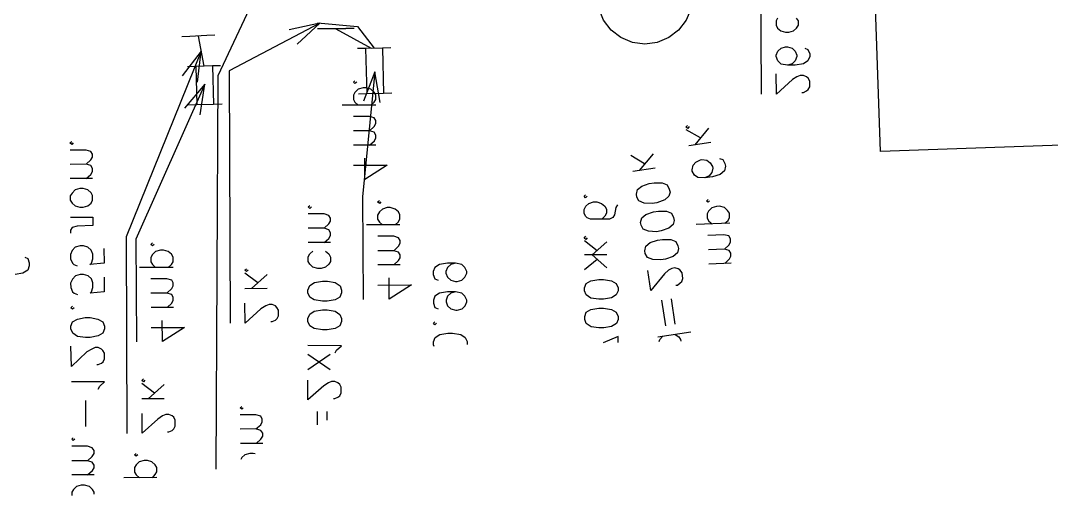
# Model space of a CAD drawing. Header units: metres. Extents: x 131 to 658, y 22 to 173.
# Drawn here: x 154.65 to 187, y 31.81 to 46.71 of the extents above; entities that cross this region are included whole.
import ezdxf

# ---------------------------------------------------------------- set-up
doc = ezdxf.new("R2010")
doc.units = ezdxf.units.M
for name, color, linetype in [('BUILDING', 7, 'Continuous'), ('ELECTR_CABLE', 7, 'Continuous'), ('ELECTR_CABLE_COMM', 7, 'Continuous'), ('SEWER', 7, 'Continuous'), ('WATER_PIPELINE', 7, 'Continuous')]:
    doc.layers.add(name, color=color, linetype=linetype)

msp = doc.modelspace()

# ---------------------------------------------------------------- linework, layer by layer
at = {"layer": 'BUILDING'}
msp.add_lwpolyline([(181.234, 54.062), (234.806, 55.937), (235.207, 44.483), (181.635, 42.608)], close=True, dxfattribs=at)
at = {"layer": 'ELECTR_CABLE'}
for points in [[(163.333, 45.97), (164.043, 46.636), (164.043, 46.636), (161.192, 45.138), (161.192, 45.138), (161.225, 37.215)], [(164.043, 46.636), (163.078, 46.425)], [(163.966, 46.647), (165.22, 46.525), (165.22, 46.525), (165.741, 45.848)], [(160.748, 46.259), (160.492, 46.248), (160.492, 46.248), (159.96, 46.214), (159.96, 46.214), (159.705, 46.203)], [(164.221, 46.458), (163.966, 46.458)], [(164.854, 46.458), (164.232, 46.458)], [(164.543, 46.458), (165.652, 45.848)], [(165.12, 46.47), (164.854, 46.47)], [(160.226, 46.225), (160.404, 45.282)], [(160.204, 44.783), (160.315, 45.759), (160.315, 45.759), (157.962, 39.922), (157.962, 39.922), (157.985, 33.753)], [(160.315, 45.759), (159.716, 44.983)], [(166.263, 45.859), (166.008, 45.848), (166.008, 45.848), (165.475, 45.837), (165.475, 45.837), (165.22, 45.837)], [(165.475, 45.837), (165.519, 44.417)], [(166.008, 45.848), (166.041, 44.428)], [(160.925, 45.293), (160.67, 45.293), (160.67, 45.293), (160.148, 45.271), (160.148, 45.271), (159.882, 45.26)], [(160.67, 45.293), (160.703, 44.084)], [(160.148, 45.271), (160.182, 44.073)], [(165.93, 44.139), (165.763, 45.105), (165.763, 45.105), (165.375, 41.187), (165.375, 41.187), (165.397, 37.958)], [(165.763, 45.105), (165.408, 44.184)], [(160.282, 43.751), (160.426, 44.716), (160.426, 44.716), (158.262, 39.856), (158.262, 39.856), (158.284, 36.627)], [(160.426, 44.716), (159.793, 43.962)], [(165.198, 44.783), (165.142, 44.738), (165.142, 44.738), (165.098, 44.783), (165.098, 44.783), (165.142, 44.827)], [(165.641, 44.062), (165.741, 44.15), (165.741, 44.15), (165.797, 44.239), (165.797, 44.239), (165.797, 44.383), (165.797, 44.383), (165.741, 44.472), (165.741, 44.472), (165.641, 44.561), (165.641, 44.561), (165.497, 44.605), (165.497, 44.605), (165.397, 44.605), (165.397, 44.605), (165.242, 44.561), (165.242, 44.561), (165.142, 44.461), (165.142, 44.461), (165.098, 44.372), (165.098, 44.372), (165.098, 44.239), (165.098, 44.239), (165.142, 44.15), (165.142, 44.15), (165.242, 44.062)], [(166.296, 44.439), (166.041, 44.428), (166.041, 44.428), (165.519, 44.417), (165.519, 44.417), (165.253, 44.406)], [(160.97, 44.095), (160.703, 44.084), (160.703, 44.084), (160.182, 44.073), (160.182, 44.073), (159.915, 44.062)], [(165.797, 44.062), (164.743, 44.062)], [(165.597, 43.251), (165.741, 43.385), (165.741, 43.385), (165.797, 43.485), (165.797, 43.485), (165.797, 43.573), (165.797, 43.573), (165.741, 43.662), (165.741, 43.662), (165.597, 43.706), (165.597, 43.706), (165.098, 43.706)], [(175.628, 43.385), (175.584, 43.329), (175.584, 43.329), (175.529, 43.374), (175.529, 43.374), (175.573, 43.418)], [(165.597, 42.808), (165.752, 42.941), (165.752, 42.941), (165.797, 43.03), (165.797, 43.03), (165.797, 43.118), (165.797, 43.118), (165.741, 43.207), (165.741, 43.207), (165.597, 43.251), (165.597, 43.251), (165.098, 43.251)], [(175.984, 43.03), (175.54, 43.285)], [(176.239, 43.34), (175.806, 42.819)], [(165.797, 42.808), (165.098, 42.808)], [(176.305, 42.885), (175.617, 42.785)], [(165.098, 42.175), (166.152, 42.175), (166.152, 42.175), (165.453, 41.731), (165.453, 41.731), (165.453, 42.397)], [(176.583, 42.386), (176.683, 42.353), (176.683, 42.353), (176.749, 42.231), (176.749, 42.231), (176.771, 42.142), (176.771, 42.142), (176.738, 41.998), (176.738, 41.998), (176.605, 41.887), (176.605, 41.887), (176.361, 41.809), (176.361, 41.809), (176.117, 41.776), (176.117, 41.776), (175.906, 41.787), (175.906, 41.787), (175.795, 41.864), (175.795, 41.864), (175.728, 41.986), (175.728, 41.986), (175.728, 42.031), (175.728, 42.031), (175.751, 42.175), (175.751, 42.175), (175.839, 42.275), (175.839, 42.275), (175.984, 42.342), (175.984, 42.342), (176.028, 42.353), (176.028, 42.353), (176.183, 42.33), (176.183, 42.33), (176.294, 42.253), (176.294, 42.253), (176.361, 42.131), (176.361, 42.131), (176.372, 42.086), (176.372, 42.086), (176.339, 41.942), (176.339, 41.942), (176.261, 41.842), (176.261, 41.842), (176.117, 41.776)], [(176.272, 41.054), (176.228, 41.01), (176.228, 41.01), (176.172, 41.043), (176.172, 41.043), (176.228, 41.099)], [(165.952, 41.021), (165.908, 40.977), (165.908, 40.977), (165.852, 41.021), (165.852, 41.021), (165.908, 41.065)], [(166.407, 40.3), (166.507, 40.4), (166.507, 40.4), (166.551, 40.488), (166.551, 40.488), (166.551, 40.622), (166.551, 40.622), (166.507, 40.71), (166.507, 40.71), (166.407, 40.799), (166.407, 40.799), (166.252, 40.844), (166.252, 40.844), (166.152, 40.844), (166.152, 40.844), (166.008, 40.799), (166.008, 40.799), (165.908, 40.71), (165.908, 40.71), (165.852, 40.61), (165.852, 40.61), (165.852, 40.477), (165.852, 40.477), (165.908, 40.389), (165.908, 40.389), (166.008, 40.3)], [(176.749, 40.355), (176.849, 40.444), (176.849, 40.444), (176.893, 40.533), (176.893, 40.533), (176.893, 40.666), (176.893, 40.666), (176.838, 40.755), (176.838, 40.755), (176.738, 40.844), (176.738, 40.844), (176.583, 40.888), (176.583, 40.888), (176.483, 40.877), (176.483, 40.877), (176.339, 40.832), (176.339, 40.832), (176.239, 40.733), (176.239, 40.733), (176.194, 40.644), (176.194, 40.644), (176.194, 40.511), (176.194, 40.511), (176.25, 40.422), (176.25, 40.422), (176.35, 40.333)], [(166.551, 40.3), (165.508, 40.3)], [(176.905, 40.355), (175.85, 40.311)], [(166.363, 39.49), (166.507, 39.634), (166.507, 39.634), (166.562, 39.723), (166.562, 39.723), (166.562, 39.811), (166.562, 39.811), (166.507, 39.9), (166.507, 39.9), (166.363, 39.945), (166.363, 39.945), (165.863, 39.945)], [(176.738, 39.545), (176.882, 39.678), (176.882, 39.678), (176.927, 39.767), (176.927, 39.767), (176.927, 39.867), (176.927, 39.867), (176.871, 39.956), (176.871, 39.956), (176.716, 39.989), (176.716, 39.989), (176.217, 39.967)], [(158.839, 39.689), (158.784, 39.645), (158.784, 39.645), (158.739, 39.689), (158.739, 39.689), (158.784, 39.734)], [(159.283, 38.968), (159.383, 39.057), (159.383, 39.057), (159.438, 39.146), (159.438, 39.146), (159.438, 39.29), (159.438, 39.29), (159.383, 39.379), (159.383, 39.379), (159.283, 39.467), (159.283, 39.467), (159.139, 39.512), (159.139, 39.512), (159.039, 39.512), (159.039, 39.512), (158.883, 39.467), (158.883, 39.467), (158.784, 39.368), (158.784, 39.368), (158.739, 39.279), (158.739, 39.279), (158.739, 39.146), (158.739, 39.146), (158.784, 39.057), (158.784, 39.057), (158.883, 38.968)], [(166.363, 39.046), (166.507, 39.179), (166.507, 39.179), (166.562, 39.268), (166.562, 39.268), (166.562, 39.357), (166.562, 39.357), (166.507, 39.445), (166.507, 39.445), (166.363, 39.49), (166.363, 39.49), (165.863, 39.49)], [(176.749, 39.09), (176.893, 39.234), (176.893, 39.234), (176.938, 39.323), (176.938, 39.323), (176.938, 39.412), (176.938, 39.412), (176.882, 39.501), (176.882, 39.501), (176.738, 39.545), (176.738, 39.545), (176.239, 39.523)], [(154.778, 39.29), (154.878, 39.246), (154.878, 39.246), (154.922, 39.112), (154.922, 39.112), (154.922, 39.013), (154.922, 39.013), (154.878, 38.879), (154.878, 38.879), (154.722, 38.791), (154.722, 38.791), (154.478, 38.746)], [(159.438, 38.968), (158.384, 38.968)], [(161.791, 38.879), (161.735, 38.835), (161.735, 38.835), (161.691, 38.879), (161.691, 38.879), (161.735, 38.924)], [(166.562, 39.046), (165.863, 39.046)], [(168.294, 39.101), (168.149, 39.057), (168.149, 39.057), (168.049, 38.968), (168.049, 38.968), (167.994, 38.835), (167.994, 38.835), (167.994, 38.791), (167.994, 38.791), (168.049, 38.657), (168.049, 38.657), (168.149, 38.569), (168.149, 38.569), (168.294, 38.524), (168.294, 38.524), (168.349, 38.524), (168.349, 38.524), (168.493, 38.569), (168.493, 38.569), (168.593, 38.657), (168.593, 38.657), (168.649, 38.791), (168.649, 38.791), (168.649, 38.835), (168.649, 38.835), (168.593, 38.968), (168.593, 38.968), (168.493, 39.057), (168.493, 39.057), (168.294, 39.101), (168.294, 39.101), (168.049, 39.101), (168.049, 39.101), (167.794, 39.057), (167.794, 39.057), (167.65, 38.968), (167.65, 38.968), (167.594, 38.835), (167.594, 38.835), (167.594, 38.746), (167.594, 38.746), (167.65, 38.613), (167.65, 38.613), (167.75, 38.569)], [(176.949, 39.101), (176.25, 39.068)], [(159.239, 38.158), (159.394, 38.302), (159.394, 38.302), (159.438, 38.391), (159.438, 38.391), (159.438, 38.48), (159.438, 38.48), (159.394, 38.569), (159.394, 38.569), (159.239, 38.613), (159.239, 38.613), (158.739, 38.613)], [(162.09, 38.48), (161.691, 38.791)], [(162.39, 38.746), (161.891, 38.302)], [(165.863, 38.413), (166.918, 38.424), (166.918, 38.424), (166.218, 37.969), (166.218, 37.969), (166.218, 38.635)], [(162.39, 38.302), (161.691, 38.291)], [(168.294, 38.202), (168.149, 38.158), (168.149, 38.158), (168.049, 38.069), (168.049, 38.069), (168.005, 37.936), (168.005, 37.936), (168.005, 37.892), (168.005, 37.892), (168.049, 37.759), (168.049, 37.759), (168.149, 37.67), (168.149, 37.67), (168.305, 37.625), (168.305, 37.625), (168.349, 37.625), (168.349, 37.625), (168.504, 37.67), (168.504, 37.67), (168.604, 37.759), (168.604, 37.759), (168.649, 37.892), (168.649, 37.892), (168.649, 37.936), (168.649, 37.936), (168.593, 38.069), (168.593, 38.069), (168.493, 38.158), (168.493, 38.158), (168.294, 38.202), (168.294, 38.202), (168.049, 38.202), (168.049, 38.202), (167.794, 38.158), (167.794, 38.158), (167.65, 38.069), (167.65, 38.069), (167.606, 37.936), (167.606, 37.936), (167.606, 37.847), (167.606, 37.847), (167.65, 37.714), (167.65, 37.714), (167.75, 37.67)], [(159.25, 37.714), (159.394, 37.847), (159.394, 37.847), (159.438, 37.936), (159.438, 37.936), (159.438, 38.025), (159.438, 38.025), (159.394, 38.114), (159.394, 38.114), (159.239, 38.158), (159.239, 38.158), (158.739, 38.158)], [(162.501, 37.27), (162.545, 37.27), (162.545, 37.27), (162.645, 37.315), (162.645, 37.315), (162.701, 37.359), (162.701, 37.359), (162.745, 37.448), (162.745, 37.448), (162.745, 37.625), (162.745, 37.625), (162.69, 37.714), (162.69, 37.714), (162.645, 37.759), (162.645, 37.759), (162.545, 37.803), (162.545, 37.803), (162.446, 37.803), (162.446, 37.803), (162.346, 37.759), (162.346, 37.759), (162.19, 37.67), (162.19, 37.67), (161.702, 37.215), (161.702, 37.215), (161.691, 37.847)], [(159.449, 37.714), (158.75, 37.714)], [(158.75, 37.082), (159.793, 37.082), (159.793, 37.082), (159.105, 36.638), (159.105, 36.638), (159.094, 37.304)], [(167.705, 37.215), (167.65, 37.17), (167.65, 37.17), (167.606, 37.215), (167.606, 37.215), (167.65, 37.259)], [(167.628, 36.485), (167.606, 36.538), (167.606, 36.627), (167.661, 36.771), (167.805, 36.86), (168.06, 36.904), (168.205, 36.904), (168.46, 36.86), (168.604, 36.771), (168.66, 36.638), (168.66, 36.549)], [(158.551, 35.428), (158.506, 35.373), (158.506, 35.373), (158.451, 35.417), (158.451, 35.417), (158.506, 35.473)], [(158.85, 35.018), (158.451, 35.328)], [(159.15, 35.295), (158.65, 34.84)], [(159.15, 34.84), (158.451, 34.84)], [(159.261, 33.808), (159.305, 33.808), (159.305, 33.808), (159.405, 33.853), (159.405, 33.853), (159.46, 33.897), (159.46, 33.897), (159.505, 33.986), (159.505, 33.986), (159.505, 34.174), (159.505, 34.174), (159.46, 34.263), (159.46, 34.263), (159.405, 34.307), (159.405, 34.307), (159.305, 34.352), (159.305, 34.352), (159.205, 34.352), (159.205, 34.352), (159.105, 34.307), (159.105, 34.307), (158.961, 34.208), (158.961, 34.208), (158.462, 33.764), (158.462, 33.764), (158.462, 34.385)], [(158.329, 33.087), (158.273, 33.042), (158.273, 33.042), (158.229, 33.087), (158.229, 33.087), (158.273, 33.131)], [(158.784, 32.366), (158.872, 32.465), (158.872, 32.465), (158.928, 32.554), (158.928, 32.554), (158.928, 32.687), (158.928, 32.687), (158.872, 32.776), (158.872, 32.776), (158.772, 32.865), (158.772, 32.865), (158.628, 32.909), (158.628, 32.909), (158.528, 32.909), (158.528, 32.909), (158.373, 32.865), (158.373, 32.865), (158.273, 32.776), (158.273, 32.776), (158.229, 32.687), (158.229, 32.687), (158.229, 32.543), (158.229, 32.543), (158.273, 32.454), (158.273, 32.454), (158.384, 32.366)], [(158.928, 32.377), (157.885, 32.366)]]:
    msp.add_lwpolyline(points, dxfattribs=at)
at = {"layer": 'ELECTR_CABLE_COMM'}
for points in [[(168.404, 60.474), (168.571, 61.439), (160.836, 44.983), (160.781, 32.639)], [(179.512, 59.131), (179.634, 60.096), (179.634, 60.096), (177.826, 55.669), (177.826, 55.669), (177.892, 44.406)], [(178.403, 46.791), (178.358, 46.703), (178.358, 46.703), (178.358, 46.569), (178.358, 46.569), (178.403, 46.481), (178.403, 46.481), (178.503, 46.392), (178.503, 46.392), (178.658, 46.347), (178.658, 46.347), (178.758, 46.347), (178.758, 46.347), (178.902, 46.392), (178.902, 46.392), (179.002, 46.481), (179.002, 46.481), (179.057, 46.569)], [(179.057, 46.569), (179.057, 46.703), (179.057, 46.703), (179.002, 46.791)], [(179.257, 45.848), (179.357, 45.804), (179.357, 45.804), (179.412, 45.671), (179.412, 45.671), (179.412, 45.582), (179.412, 45.582), (179.357, 45.449), (179.357, 45.449), (179.213, 45.36), (179.213, 45.36), (178.957, 45.315), (178.957, 45.315), (178.713, 45.315), (178.713, 45.315), (178.514, 45.349), (178.514, 45.349), (178.414, 45.449), (178.414, 45.449), (178.358, 45.582), (178.358, 45.582), (178.358, 45.626), (178.358, 45.626), (178.414, 45.759), (178.414, 45.759), (178.514, 45.848), (178.514, 45.848), (178.658, 45.893), (178.658, 45.893), (178.713, 45.893), (178.713, 45.893), (178.858, 45.848), (178.858, 45.848), (178.957, 45.759), (178.957, 45.759), (179.013, 45.626), (179.013, 45.626), (179.013, 45.582), (179.013, 45.582), (178.957, 45.449), (178.957, 45.449), (178.858, 45.36), (178.858, 45.36), (178.713, 45.315)], [(179.168, 44.461), (179.213, 44.461), (179.213, 44.461), (179.313, 44.505), (179.313, 44.505), (179.368, 44.55), (179.368, 44.55), (179.412, 44.639), (179.412, 44.639), (179.412, 44.816), (179.412, 44.816), (179.368, 44.905), (179.368, 44.905), (179.313, 44.949), (179.313, 44.949), (179.213, 44.994), (179.213, 44.994), (179.113, 44.994), (179.113, 44.994), (179.013, 44.949), (179.013, 44.949), (178.869, 44.861), (178.869, 44.861), (178.369, 44.406), (178.369, 44.406), (178.358, 45.038)]]:
    msp.add_lwpolyline(points, dxfattribs=at)
at = {"layer": 'GROUND'}
msp.add_lwpolyline([(175.739, 47.479), (175.688, 47.091), (175.538, 46.729), (175.3, 46.418), (174.989, 46.18), (174.628, 46.03), (174.239, 45.979), (173.851, 46.03), (173.489, 46.18), (173.179, 46.418), (172.94, 46.729), (172.791, 47.091), (172.739, 47.479), (172.791, 47.867), (172.94, 48.229), (173.179, 48.54), (173.489, 48.778), (173.851, 48.928), (174.239, 48.979), (174.628, 48.928), (174.989, 48.778), (175.3, 48.54), (175.538, 48.229), (175.688, 47.867)], close=True, dxfattribs=at)
at = {"layer": 'SEWER'}
for points in [[(156.298, 42.874), (156.254, 42.83), (156.254, 42.83), (156.198, 42.874), (156.198, 42.874), (156.254, 42.919)], [(156.708, 42.208), (156.853, 42.342), (156.853, 42.342), (156.908, 42.43), (156.908, 42.43), (156.908, 42.519), (156.908, 42.519), (156.853, 42.608), (156.853, 42.608), (156.708, 42.652), (156.708, 42.652), (156.209, 42.652)], [(174.23, 42.219), (173.797, 42.475)], [(174.497, 42.53), (174.064, 42.009)], [(156.708, 41.753), (156.853, 41.887), (156.853, 41.887), (156.908, 41.975), (156.908, 41.975), (156.908, 42.075), (156.908, 42.075), (156.853, 42.164), (156.853, 42.164), (156.708, 42.208), (156.708, 42.208), (156.209, 42.197)], [(174.563, 42.086), (173.864, 41.975)], [(156.908, 41.753), (156.209, 41.753)], [(156.908, 41.077), (156.908, 41.221), (156.908, 41.221), (156.864, 41.31), (156.864, 41.31), (156.764, 41.398), (156.764, 41.398), (156.609, 41.443), (156.609, 41.443), (156.509, 41.443), (156.509, 41.443), (156.364, 41.398), (156.364, 41.398), (156.265, 41.298), (156.265, 41.298), (156.209, 41.21), (156.209, 41.21), (156.209, 41.077), (156.209, 41.077), (156.265, 40.988), (156.265, 40.988), (156.364, 40.899), (156.364, 40.899), (156.509, 40.855), (156.509, 40.855), (156.609, 40.855), (156.609, 40.855), (156.764, 40.899), (156.764, 40.899), (156.864, 40.988), (156.864, 40.988), (156.908, 41.077)], [(175.029, 41.332), (174.996, 41.199), (174.996, 41.199), (174.863, 41.088), (174.863, 41.088), (174.619, 40.999), (174.619, 40.999), (174.474, 40.977), (174.474, 40.977), (174.219, 40.988), (174.219, 40.988), (174.053, 41.054), (174.053, 41.054), (173.986, 41.176), (173.986, 41.176), (173.975, 41.265), (173.975, 41.265), (174.008, 41.409), (174.008, 41.409), (174.141, 41.52), (174.141, 41.52), (174.375, 41.598), (174.375, 41.598), (174.53, 41.62), (174.53, 41.62), (174.785, 41.62), (174.785, 41.62), (174.94, 41.554), (174.94, 41.554), (175.007, 41.421), (175.007, 41.421), (175.029, 41.332)], [(172.433, 41.199), (172.377, 41.154), (172.377, 41.154), (172.333, 41.199), (172.333, 41.199), (172.377, 41.243)], [(173.376, 40.932), (173.331, 40.844), (173.331, 40.844), (173.287, 40.622), (173.287, 40.622), (173.232, 40.533), (173.232, 40.533), (173.132, 40.477), (173.132, 40.477), (172.532, 40.477), (172.532, 40.477), (172.433, 40.522), (172.433, 40.522), (172.388, 40.566), (172.388, 40.566), (172.333, 40.655), (172.333, 40.655), (172.333, 40.788), (172.333, 40.788), (172.388, 40.888), (172.388, 40.888), (172.477, 40.977), (172.477, 40.977), (172.632, 41.021), (172.632, 41.021), (172.732, 41.021), (172.732, 41.021), (172.876, 40.977), (172.876, 40.977), (172.932, 40.932), (172.932, 40.932), (172.987, 40.888), (172.987, 40.888), (173.032, 40.799), (173.032, 40.799), (173.032, 40.666), (173.032, 40.666), (172.987, 40.577), (172.987, 40.577), (172.888, 40.477)], [(156.22, 40.544), (156.919, 40.544), (156.919, 40.544), (156.919, 40.278), (156.919, 40.278), (156.42, 40.266), (156.42, 40.266), (156.265, 40.222), (156.265, 40.222), (156.22, 40.133), (156.22, 40.133), (156.22, 40.045)], [(175.162, 40.444), (175.129, 40.311), (175.129, 40.311), (174.996, 40.2), (174.996, 40.2), (174.752, 40.111), (174.752, 40.111), (174.608, 40.089), (174.608, 40.089), (174.352, 40.1), (174.352, 40.1), (174.186, 40.167), (174.186, 40.167), (174.119, 40.289), (174.119, 40.289), (174.108, 40.377), (174.108, 40.377), (174.141, 40.522), (174.141, 40.522), (174.275, 40.633), (174.275, 40.633), (174.508, 40.71), (174.508, 40.71), (174.663, 40.733), (174.663, 40.733), (174.918, 40.733), (174.918, 40.733), (175.074, 40.666), (175.074, 40.666), (175.14, 40.533), (175.14, 40.533), (175.162, 40.444)], [(172.433, 39.9), (172.388, 39.845), (172.388, 39.845), (172.333, 39.889), (172.333, 39.889), (172.388, 39.945)], [(172.743, 39.49), (172.344, 39.8)], [(175.296, 39.556), (175.262, 39.423), (175.262, 39.423), (175.129, 39.312), (175.129, 39.312), (174.885, 39.223), (174.885, 39.223), (174.741, 39.201), (174.741, 39.201), (174.486, 39.212), (174.486, 39.212), (174.319, 39.279), (174.319, 39.279), (174.252, 39.401), (174.252, 39.401), (174.241, 39.49), (174.241, 39.49), (174.275, 39.634), (174.275, 39.634), (174.408, 39.745), (174.408, 39.745), (174.641, 39.823), (174.641, 39.823), (174.796, 39.845), (174.796, 39.845), (175.051, 39.845), (175.051, 39.845), (175.207, 39.778), (175.207, 39.778), (175.273, 39.645), (175.273, 39.645), (175.296, 39.556)], [(157.263, 39.556), (157.274, 39.101), (157.274, 39.101), (156.819, 39.057), (156.819, 39.057), (156.875, 39.101), (156.875, 39.101), (156.919, 39.234), (156.919, 39.234), (156.919, 39.379), (156.919, 39.379), (156.864, 39.512), (156.864, 39.512), (156.764, 39.601), (156.764, 39.601), (156.62, 39.645), (156.62, 39.645), (156.52, 39.645), (156.52, 39.645), (156.364, 39.601), (156.364, 39.601), (156.265, 39.501), (156.265, 39.501), (156.22, 39.368), (156.22, 39.368), (156.22, 39.234), (156.22, 39.234), (156.276, 39.101), (156.276, 39.101), (156.32, 39.057), (156.32, 39.057), (156.42, 39.013)], [(173.043, 39.767), (172.588, 39.357), (172.588, 39.357), (173.043, 38.957)], [(173.043, 39.357), (172.344, 39.357)], [(172.344, 38.902), (172.743, 39.223)], [(175.207, 38.413), (175.262, 38.413), (175.262, 38.413), (175.351, 38.48), (175.351, 38.48), (175.395, 38.524), (175.395, 38.524), (175.429, 38.624), (175.429, 38.624), (175.407, 38.802), (175.407, 38.802), (175.34, 38.89), (175.34, 38.89), (175.284, 38.924), (175.284, 38.924), (175.185, 38.957), (175.185, 38.957), (175.085, 38.935), (175.085, 38.935), (174.985, 38.879), (174.985, 38.879), (174.852, 38.768), (174.852, 38.768), (174.43, 38.247), (174.43, 38.247), (174.33, 38.868)], [(157.274, 38.657), (157.274, 38.202), (157.274, 38.202), (156.831, 38.158), (156.831, 38.158), (156.875, 38.202), (156.875, 38.202), (156.919, 38.336), (156.919, 38.336), (156.919, 38.48), (156.919, 38.48), (156.875, 38.613), (156.875, 38.613), (156.775, 38.702), (156.775, 38.702), (156.62, 38.746), (156.62, 38.746), (156.52, 38.746), (156.52, 38.746), (156.376, 38.702), (156.376, 38.702), (156.276, 38.602), (156.276, 38.602), (156.22, 38.469), (156.22, 38.469), (156.231, 38.336), (156.231, 38.336), (156.276, 38.202), (156.276, 38.202), (156.331, 38.158), (156.331, 38.158), (156.431, 38.114)], [(173.398, 38.236), (173.343, 38.103), (173.343, 38.103), (173.198, 38.014), (173.198, 38.014), (172.943, 37.969), (172.943, 37.969), (172.799, 37.969), (172.799, 37.969), (172.544, 38.003), (172.544, 38.003), (172.399, 38.103), (172.399, 38.103), (172.344, 38.236), (172.344, 38.236), (172.344, 38.325), (172.344, 38.325), (172.399, 38.458), (172.399, 38.458), (172.544, 38.546), (172.544, 38.546), (172.799, 38.591), (172.799, 38.591), (172.943, 38.591), (172.943, 38.591), (173.198, 38.546), (173.198, 38.546), (173.343, 38.458), (173.343, 38.458), (173.398, 38.325), (173.398, 38.325), (173.398, 38.236)], [(174.896, 37.137), (174.774, 37.936)], [(175.196, 37.182), (175.074, 37.981)], [(156.331, 37.703), (156.276, 37.659), (156.276, 37.659), (156.231, 37.703), (156.231, 37.703), (156.276, 37.747)], [(173.398, 37.337), (173.354, 37.204), (173.354, 37.204), (173.198, 37.115), (173.198, 37.115), (172.954, 37.071), (172.954, 37.071), (172.799, 37.071), (172.799, 37.071), (172.555, 37.104), (172.555, 37.104), (172.399, 37.204), (172.399, 37.204), (172.355, 37.337), (172.355, 37.337), (172.355, 37.426), (172.355, 37.426), (172.399, 37.559), (172.399, 37.559), (172.544, 37.648), (172.544, 37.648), (172.799, 37.692), (172.799, 37.692), (172.943, 37.692), (172.943, 37.692), (173.198, 37.648), (173.198, 37.648), (173.343, 37.559), (173.343, 37.559), (173.398, 37.426), (173.398, 37.426), (173.398, 37.337)], [(157.286, 37.037), (157.23, 36.904), (157.23, 36.904), (157.086, 36.815), (157.086, 36.815), (156.831, 36.771), (156.831, 36.771), (156.686, 36.771), (156.686, 36.771), (156.431, 36.804), (156.431, 36.804), (156.287, 36.904), (156.287, 36.904), (156.231, 37.037), (156.231, 37.037), (156.231, 37.126), (156.231, 37.126), (156.276, 37.259), (156.276, 37.259), (156.431, 37.348), (156.431, 37.348), (156.675, 37.392), (156.675, 37.392), (156.831, 37.392), (156.831, 37.392), (157.075, 37.348), (157.075, 37.348), (157.23, 37.259), (157.23, 37.259), (157.286, 37.126), (157.286, 37.126), (157.286, 37.037)], [(175.684, 36.937), (174.652, 36.782)], [(173.401, 36.612), (173.398, 36.804), (172.935, 36.602)], [(174.685, 36.637), (174.707, 36.704), (174.796, 36.804)], [(175.196, 36.86), (175.307, 36.793), (175.362, 36.704), (175.371, 36.651)], [(157.041, 35.917), (157.086, 35.917), (157.086, 35.917), (157.186, 35.961), (157.186, 35.961), (157.241, 36.005), (157.241, 36.005), (157.286, 36.094), (157.286, 36.094), (157.286, 36.272), (157.286, 36.272), (157.23, 36.36), (157.23, 36.36), (157.186, 36.405), (157.186, 36.405), (157.086, 36.449), (157.086, 36.449), (156.986, 36.449), (156.986, 36.449), (156.886, 36.405), (156.886, 36.405), (156.731, 36.316), (156.731, 36.316), (156.242, 35.861), (156.242, 35.861), (156.231, 36.494)], [(157.086, 35.151), (157.141, 35.24), (157.141, 35.24), (157.286, 35.373), (157.286, 35.373), (156.242, 35.373)], [(156.697, 33.975), (156.697, 34.785)], [(161.635, 34.563), (161.591, 34.518), (161.591, 34.518), (161.536, 34.563), (161.536, 34.563), (161.591, 34.607)], [(162.035, 33.897), (162.19, 34.03), (162.19, 34.03), (162.235, 34.119), (162.235, 34.119), (162.235, 34.208), (162.235, 34.208), (162.19, 34.296), (162.19, 34.296), (162.035, 34.341), (162.035, 34.341), (161.536, 34.341)], [(162.046, 33.442), (162.19, 33.575), (162.19, 33.575), (162.246, 33.675), (162.246, 33.675), (162.246, 33.764), (162.246, 33.764), (162.19, 33.853), (162.19, 33.853), (162.035, 33.897), (162.035, 33.897), (161.536, 33.886)], [(156.353, 33.575), (156.298, 33.531), (156.298, 33.531), (156.254, 33.575), (156.254, 33.575), (156.298, 33.619)], [(156.753, 32.898), (156.897, 33.031), (156.897, 33.031), (156.953, 33.131), (156.953, 33.131), (156.953, 33.22), (156.953, 33.22), (156.897, 33.309), (156.897, 33.309), (156.753, 33.353), (156.753, 33.353), (156.254, 33.353)], [(162.246, 33.442), (161.547, 33.442)], [(162.01, 33.112), (161.946, 33.131), (161.846, 33.131), (161.691, 33.087), (161.591, 32.998), (161.563, 32.935)], [(156.753, 32.454), (156.908, 32.588), (156.908, 32.588), (156.953, 32.676), (156.953, 32.676), (156.953, 32.765), (156.953, 32.765), (156.897, 32.854), (156.897, 32.854), (156.753, 32.898), (156.753, 32.898), (156.254, 32.898)], [(156.953, 32.454), (156.254, 32.454)], [(156.953, 31.848), (156.953, 31.911), (156.908, 31.999), (156.808, 32.088), (156.653, 32.133), (156.553, 32.133), (156.409, 32.088), (156.309, 31.999), (156.254, 31.911), (156.254, 31.812)]]:
    msp.add_lwpolyline(points, dxfattribs=at)
at = {"layer": 'WATER_PIPELINE'}
for points in [[(163.777, 40.866), (163.722, 40.821), (163.722, 40.821), (163.677, 40.866), (163.677, 40.866), (163.722, 40.91)], [(164.177, 40.2), (164.321, 40.333), (164.321, 40.333), (164.376, 40.422), (164.376, 40.422), (164.376, 40.511), (164.376, 40.511), (164.321, 40.599), (164.321, 40.599), (164.177, 40.644), (164.177, 40.644), (163.677, 40.644)], [(164.177, 39.745), (164.321, 39.878), (164.321, 39.878), (164.376, 39.967), (164.376, 39.967), (164.376, 40.056), (164.376, 40.056), (164.321, 40.144), (164.321, 40.144), (164.177, 40.2), (164.177, 40.2), (163.677, 40.2)], [(164.376, 39.745), (163.677, 39.745)], [(164.221, 39.479), (164.321, 39.39), (164.321, 39.39), (164.376, 39.29), (164.376, 39.29), (164.376, 39.157), (164.376, 39.157), (164.321, 39.068), (164.321, 39.068), (164.221, 38.979), (164.221, 38.979), (164.077, 38.935), (164.077, 38.935), (163.977, 38.935), (163.977, 38.935), (163.822, 38.979), (163.822, 38.979), (163.722, 39.068), (163.722, 39.068), (163.677, 39.157), (163.677, 39.157), (163.677, 39.301), (163.677, 39.301), (163.722, 39.39), (163.722, 39.39), (163.822, 39.479)], [(164.72, 38.169), (164.665, 38.036), (164.665, 38.036), (164.521, 37.947), (164.521, 37.947), (164.265, 37.903), (164.265, 37.903), (164.121, 37.903), (164.121, 37.903), (163.866, 37.947), (163.866, 37.947), (163.722, 38.036), (163.722, 38.036), (163.666, 38.169), (163.666, 38.169), (163.666, 38.258), (163.666, 38.258), (163.722, 38.402), (163.722, 38.402), (163.877, 38.491), (163.877, 38.491), (164.121, 38.535), (164.121, 38.535), (164.276, 38.535), (164.276, 38.535), (164.521, 38.491), (164.521, 38.491), (164.676, 38.391), (164.676, 38.391), (164.72, 38.258), (164.72, 38.258), (164.72, 38.169)], [(164.72, 37.27), (164.665, 37.137), (164.665, 37.137), (164.521, 37.048), (164.521, 37.048), (164.265, 37.004), (164.265, 37.004), (164.121, 37.004), (164.121, 37.004), (163.866, 37.048), (163.866, 37.048), (163.722, 37.137), (163.722, 37.137), (163.666, 37.27), (163.666, 37.27), (163.666, 37.359), (163.666, 37.359), (163.722, 37.503), (163.722, 37.503), (163.866, 37.592), (163.866, 37.592), (164.121, 37.637), (164.121, 37.637), (164.265, 37.637), (164.265, 37.637), (164.521, 37.592), (164.521, 37.592), (164.665, 37.492), (164.665, 37.492), (164.72, 37.359), (164.72, 37.359), (164.72, 37.27)], [(164.521, 36.283), (164.565, 36.371), (164.565, 36.371), (164.72, 36.505), (164.72, 36.505), (163.666, 36.516)], [(164.365, 35.75), (163.666, 36.238)], [(164.365, 36.238), (163.666, 35.75)], [(164.465, 34.851), (164.51, 34.851), (164.51, 34.851), (164.609, 34.896), (164.609, 34.896), (164.665, 34.94), (164.665, 34.94), (164.709, 35.029), (164.709, 35.029), (164.709, 35.206), (164.709, 35.206), (164.665, 35.295), (164.665, 35.295), (164.609, 35.34), (164.609, 35.34), (164.51, 35.384), (164.51, 35.384), (164.41, 35.384), (164.41, 35.384), (164.31, 35.34), (164.31, 35.34), (164.166, 35.251), (164.166, 35.251), (163.666, 34.807), (163.666, 34.807), (163.666, 35.428)], [(163.966, 34.023), (163.966, 34.441)], [(164.265, 34.172), (164.265, 34.441)]]:
    msp.add_lwpolyline(points, dxfattribs=at)

doc.saveas('drawing.dxf')
